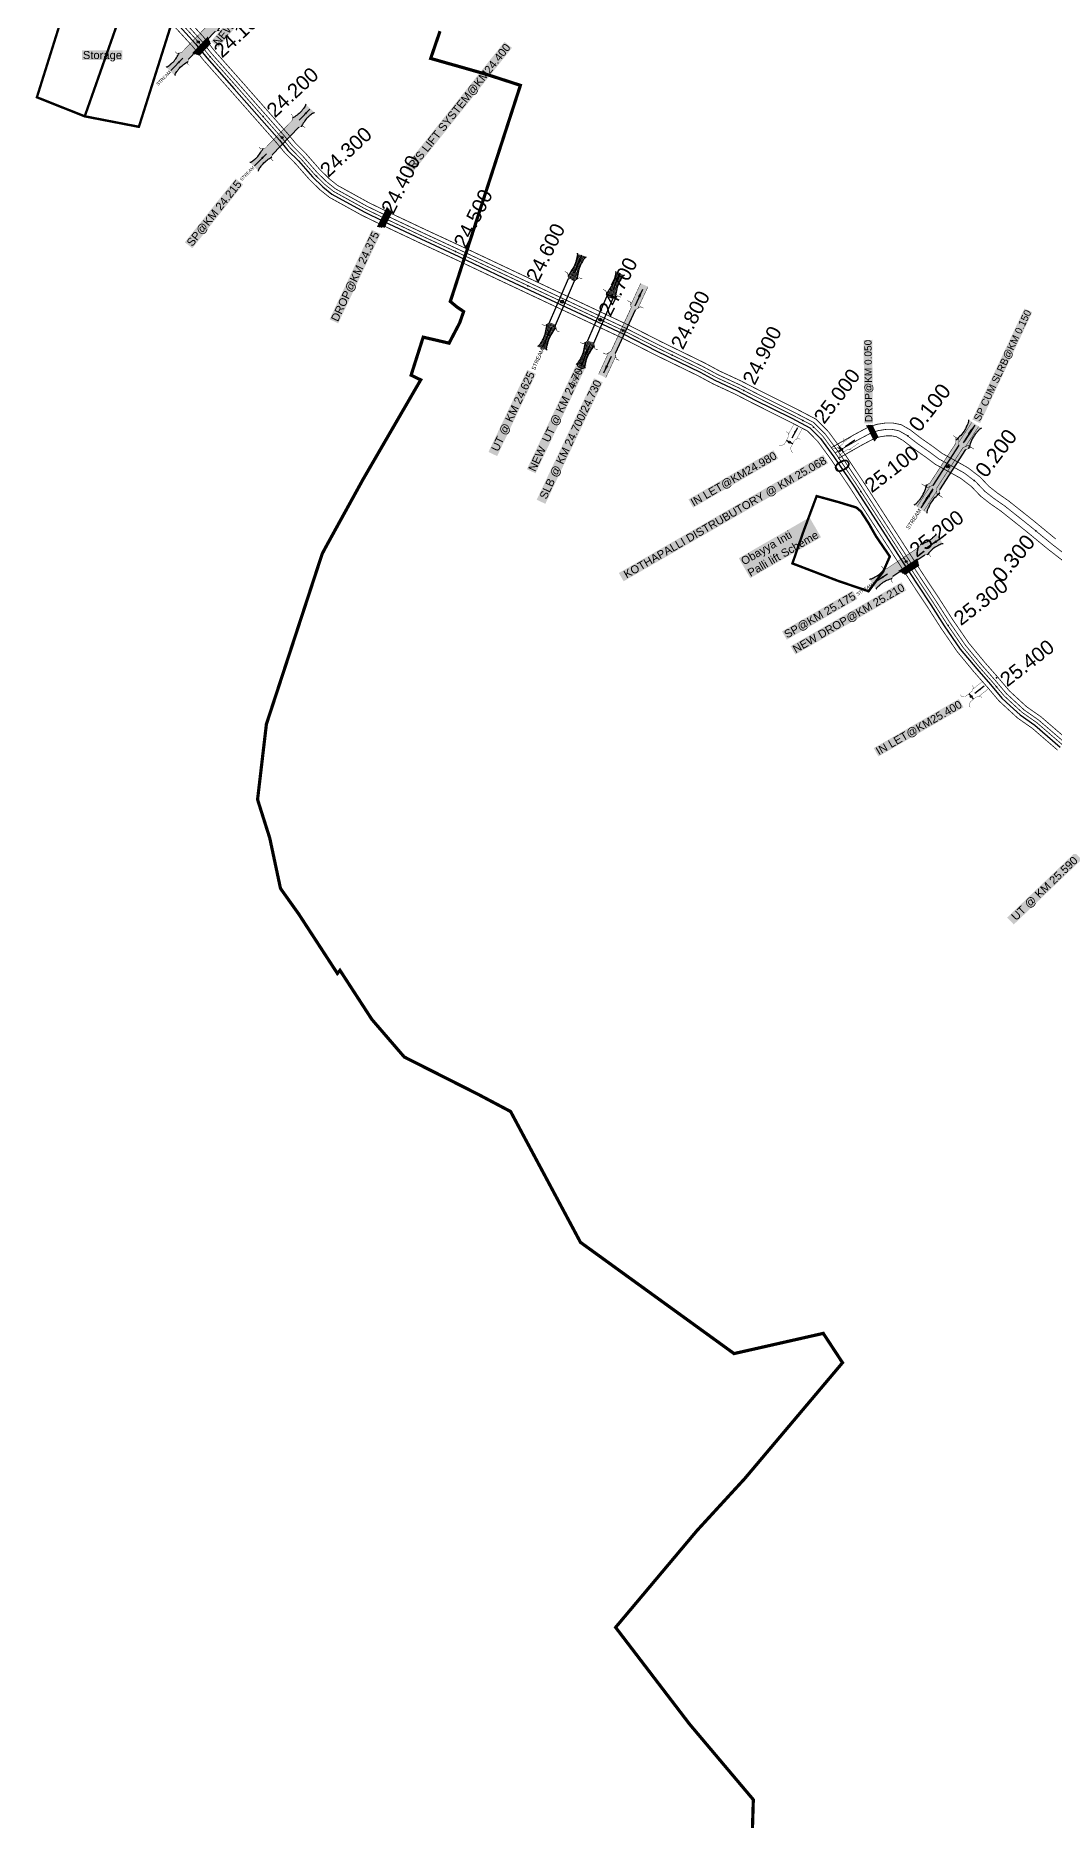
# Model space of a CAD drawing. Header units: inches. Extents: x 174104 to 230935, y 1583276 to 1631460.
# Drawn here: x 194920 to 196193, y 1604920 to 1607150 of the extents above; entities that cross this region are included whole.
import ezdxf
from ezdxf.enums import TextEntityAlignment as Align

# ---------------------------------------------------------------- set-up
doc = ezdxf.new("R2010")
doc.units = ezdxf.units.IN
doc.header["$LTSCALE"] = 15
doc.header["$MEASUREMENT"] = 0
doc.linetypes.add('ACAD_ISO02W100', pattern=[15, 12, -3])
doc.linetypes.add('HIDDEN2', pattern=[0.1875, 0.125, -0.0625])
for name, color, linetype in [('CANAL1', 7, 'Continuous'), ('CSMark', 72, 'Continuous'), ('STRUCTURE', 5, 'Continuous'), ('text2', 7, 'Continuous'), ('VILLAGE BOUNDRY', 5, 'Continuous')]:
    doc.layers.add(name, color=color, linetype=linetype)
doc.styles.get("Standard").update_dxf_attribs({"font": 'arial.ttf'})
doc.dimstyles.get("Standard").update_dxf_attribs({"dimtxt": 0.18, "dimasz": 0.18, "dimexe": 0.18, "dimexo": 0.0625, "dimgap": 0.09, "dimtad": 0, "dimtih": 1, "dimtoh": 1, "dimdec": 4, "dimzin": 0, "dimdsep": 46, "dimtxsty": 'Standard', "dimcen": 0.09, "dimadec": 0, "dimazin": 0, "dimtfac": 1, "dimtdec": 4, "dimtofl": 0, "dimtmove": 0, "dimatfit": 3, "dimfxl": 1, "dimtolj": 1, "dimtzin": 0, "dimarcsym": 0})

# ---------------------------------------------------------------- blocks, each defined once
blk = doc.blocks.new('DROP')
h = blk.add_hatch()
h.set_pattern_fill('ANSI31', color=1, scale=10, angle=45)
h.set_pattern_definition([(90, (-324.4107, -25.7687), (-1.25, 0), [])])
h.paths.add_polyline_path([(-9.9, -4.3), (-13.8, 4.1), (13.8, 4.1), (10.2, -4.3)])
at = {"layer": 'STRUCTURE', "color": 5, "const_width": 0.49}
blk.add_lwpolyline([(-9.9, -4.3), (-13.8, 4.1), (13.8, 4.1), (10.2, -4.3), (-9.9, -4.3)], dxfattribs=at)
at = {"layer": 'STRUCTURE', "color": 5}
blk.add_circle((0, 0), 1.33, dxfattribs=at)
blk = doc.blocks.new('SP')
at = {"layer": 'STRUCTURE'}
h = blk.add_hatch(dxfattribs=at)
h.set_pattern_fill('DASH', color=256, scale=8, style=0)
edge = h.paths.add_edge_path()
edge.add_spline(control_points=[(769825.7, 1706742.1), (769825.3, 1706741.8), (769823.8, 1706740.8), (769820.9, 1706740.3), (769817, 1706739.7), (769811.4, 1706738.9), (769804, 1706739.7), (769798.4, 1706741), (769795.6, 1706741.6)], knot_values=[0, 0, 0, 0, 1.613557, 5.24513, 8.624976, 13.470124, 22.190216, 30.746377, 30.746377, 30.746377, 30.746377], degree=3, periodic=0)
edge.add_line((769795.6, 1706741.6), (769792.6, 1706739.6))
edge.add_line((769792.6, 1706739.6), (769732.6, 1706739.6))
edge.add_line((769732.6, 1706739.6), (769729.6, 1706741.6))
edge.add_spline(control_points=[(769729.6, 1706741.6), (769726.9, 1706740.9), (769721.3, 1706739.5), (769713.9, 1706738.5), (769708.3, 1706739.1), (769704.4, 1706739.6), (769701.5, 1706740), (769700, 1706741), (769699.5, 1706741.3)], knot_values=[0, 0, 0, 0, 8.556161, 17.276253, 22.121402, 25.501247, 29.13282, 30.746377, 30.746377, 30.746377, 30.746377], degree=3, periodic=0)
edge.add_line((769699.5, 1706741.3), (769699.5, 1706722.1))
edge.add_spline(control_points=[(769699.5, 1706722.1), (769700, 1706722.4), (769701.4, 1706723.4), (769704.3, 1706724), (769708.2, 1706724.5), (769713.8, 1706725.3), (769721.2, 1706724.5), (769726.8, 1706723.3), (769729.6, 1706722.6)], knot_values=[0, 0, 0, 0, 1.613557, 5.24513, 8.624976, 13.470124, 22.190216, 30.746377, 30.746377, 30.746377, 30.746377], degree=3, periodic=0)
edge.add_line((769729.6, 1706722.6), (769732.6, 1706724.6))
edge.add_line((769732.6, 1706724.6), (769792.6, 1706724.6))
edge.add_line((769792.6, 1706724.6), (769795.6, 1706722.6))
edge.add_spline(control_points=[(769795.6, 1706722.6), (769798.4, 1706723.3), (769803.9, 1706724.8), (769811.3, 1706725.8), (769817, 1706725.1), (769820.9, 1706724.7), (769823.8, 1706724.2), (769825.2, 1706723.3), (769825.7, 1706723)], knot_values=[0, 0, 0, 0, 8.556161, 17.276253, 22.121402, 25.501247, 29.13282, 30.746377, 30.746377, 30.746377, 30.746377], degree=3, periodic=0)
edge.add_line((769825.7, 1706723), (769825.7, 1706742.1))
h.paths.add_polyline_path([(769764.2, 1706732.1, -1), (769761.1, 1706732.1, -1)], flags=0)
h.paths.add_polyline_path([(769761.1, 1706732.1, 1), (769764.2, 1706732.1, 1)], flags=16)
at = {"layer": 'STRUCTURE', "const_width": 0.628}
for points in [[(769726.6, 1706747.6), (769726.6, 1706743.6), (769732.6, 1706739.6), (769792.6, 1706739.6), (769798.6, 1706743.6), (769798.6, 1706747.6)], [(769726.6, 1706716.6), (769726.6, 1706720.6), (769732.6, 1706724.6), (769792.6, 1706724.6), (769798.6, 1706720.6), (769798.6, 1706716.6)]]:
    blk.add_lwpolyline(points, dxfattribs=at)
at = {"layer": 'STRUCTURE', "color": 3}
blk.add_lwpolyline([(769732.6, 1706724.6), (769792.6, 1706724.6)], dxfattribs=at)
blk.add_lwpolyline([(769732.6, 1706724.6), (769792.6, 1706724.6)], dxfattribs=at)
at = {"layer": 'STRUCTURE', "color": 0}
blk.add_circle((769762.6, 1706732.1), 1.55, dxfattribs=at)
at = {"layer": 'STRUCTURE'}
for points in [[(769699.5, 1706741.3), (769700.9, 1706740.5), (769704.4, 1706739.6), (769707.8, 1706739.2), (769712.6, 1706738.8), (769721.3, 1706739.7), (769729.6, 1706741.6)], [(769699.5, 1706722.1), (769700.9, 1706723), (769704.4, 1706724), (769707.7, 1706724.5), (769712.5, 1706725), (769721.2, 1706724.4), (769729.6, 1706722.6)], [(769825.7, 1706742.1), (769824.3, 1706741.3), (769820.8, 1706740.3), (769817.5, 1706739.8), (769812.7, 1706739.2), (769804, 1706739.9), (769795.6, 1706741.6)], [(769825.7, 1706723), (769824.3, 1706723.8), (769820.8, 1706724.7), (769817.4, 1706725.1), (769812.6, 1706725.5), (769803.9, 1706724.6), (769795.6, 1706722.6)]]:
    blk.add_spline(points, degree=3, dxfattribs=at)
at = {"layer": 'STRUCTURE', "color": 0}
blk.add_text('STREAM', height=5, dxfattribs=at).set_placement((769684.3, 1706732.1), align=Align.MIDDLE_CENTER)
for points in [[(769727.4, 1706732.1), (769700.8, 1706732.1)], [(769824.4, 1706732.1), (769800.5, 1706732.1)]]:
    blk.add_leader(points, dimstyle='Standard', override={"dimasz": 10, "dimgap": 0.09, "dimtad": 0}, dxfattribs=at)
blk = doc.blocks.new('UT')
at = {"layer": 'STRUCTURE'}
h = blk.add_hatch(dxfattribs=at)
h.set_pattern_fill('DASH', color=150, scale=8, angle=-39.6278, style=0)
h.set_pattern_definition([(320.372247933, (-4370.464, -6260.8811), (1.40800153113, 0.132407282), [1, -1])])
h.paths.add_polyline_path([(765163, 1700681.9), (765165.6, 1700680.6), (765167.2, 1700680.3), (765169.1, 1700680), (765172.4, 1700679.6), (765176.4, 1700679.3), (765179.5, 1700679.5), (765183.1, 1700679.9), (765187.7, 1700680.9), (765188.9, 1700681.2), (765193.1, 1700682.2), (765196.1, 1700680.2), (765196.1, 1700672.2), (765193.1, 1700670.2), (765190.5, 1700670.8), (765188.1, 1700671.3), (765185.5, 1700671.8), (765183.6, 1700672.1), (765181, 1700672.5), (765180.3, 1700672.5), (765178.5, 1700672.6), (765176.7, 1700672.6), (765174.6, 1700672.5), (765172.5, 1700672.3), (765170.4, 1700672), (765168.5, 1700671.7), (765166.1, 1700671.2), (765165, 1700670.8), (765163, 1700669.7)])
h.paths.add_polyline_path([(765259.1, 1700682.2), (765256.1, 1700680.2), (765256.1, 1700672.2), (765259.1, 1700670.2), (765261.9, 1700671), (765264.4, 1700671.6), (765266.4, 1700672), (765269.1, 1700672.5), (765272.7, 1700673), (765276.1, 1700673.1), (765278.6, 1700672.9), (765281.2, 1700672.7), (765283.9, 1700672.3), (765286.4, 1700671.9), (765288, 1700671.3), (765289.2, 1700670.6), (765289.1, 1700682.7), (765287.6, 1700681.8), (765285.7, 1700681.2), (765283, 1700680.7), (765281.2, 1700680.4), (765276.7, 1700679.9), (765272.7, 1700679.9), (765268.7, 1700680.3), (765264.8, 1700681), (765261.2, 1700681.7)])
at = {"layer": 'STRUCTURE', "color": 150, "const_width": 0.628}
for points in [[(765190.1, 1700688.2), (765190.1, 1700684.2), (765196.1, 1700680.2), (765256.1, 1700680.2), (765262.1, 1700684.2), (765262.1, 1700688.2)], [(765190.1, 1700664.2), (765190.1, 1700668.2), (765196.1, 1700672.2), (765256.1, 1700672.2), (765262.1, 1700668.2), (765262.1, 1700664.2)]]:
    blk.add_lwpolyline(points, dxfattribs=at)
at = {"layer": 'STRUCTURE', "color": 150}
for points in [[(765196.1, 1700680.2), (765256.1, 1700680.2)], [(765196.1, 1700672.2), (765256.1, 1700672.2)], [(765196.1, 1700672.2), (765256.1, 1700672.2)]]:
    blk.add_lwpolyline(points, dxfattribs=at)
at = {"layer": 'STRUCTURE', "color": 0}
blk.add_circle((765226.1, 1700676.2), 1.89, dxfattribs=at)
at = {"layer": 'STRUCTURE', "color": 150}
for points in [[(765163, 1700681.9), (765164.4, 1700681.1), (765167.9, 1700680.2), (765171.2, 1700679.8), (765176.1, 1700679.4), (765184.7, 1700680.3), (765193.1, 1700682.2)], [(765289.1, 1700682.7), (765287.8, 1700681.9), (765284.3, 1700680.9), (765280.9, 1700680.4), (765276.1, 1700679.8), (765267.4, 1700680.5), (765259.1, 1700682.2)], [(765163, 1700669.7), (765164.3, 1700670.6), (765167.8, 1700671.6), (765171.2, 1700672.1), (765176, 1700672.6), (765184.7, 1700672), (765193.1, 1700670.2)], [(765289.2, 1700670.6), (765287.8, 1700671.4), (765284.2, 1700672.3), (765280.9, 1700672.7), (765276.1, 1700673.1), (765267.4, 1700672.2), (765259.1, 1700670.2)]]:
    blk.add_spline(points, degree=3, dxfattribs=at)
at = {"layer": 'STRUCTURE', "color": 0}
blk.add_text('STREAM', height=5, dxfattribs=at).set_placement((765148.2, 1700675.8), align=Align.MIDDLE_CENTER)
for points in [[(765190.9, 1700676), (765164.2, 1700675.8)], [(765289.3, 1700676.7), (765265.4, 1700676.4)]]:
    blk.add_leader(points, dimstyle='Standard', override={"dimasz": 10, "dimgap": 0.09, "dimtad": 0}, dxfattribs=at)
blk = doc.blocks.new('OT')
at = {"layer": 'STRUCTURE', "color": 190}
for points, const_width in [([(769751.4, 1706595.8), (769729.4, 1706595.8)], 0.5), ([(769775.2, 1706601.8), (769775.2, 1706597.8), (769769.2, 1706593.8), (769761.8, 1706593.8), (769754.4, 1706593.8), (769748.4, 1706597.8), (769748.4, 1706601.8)], 0.5), ([(769748.4, 1706573), (769748.4, 1706577), (769754.4, 1706581), (769761.8, 1706581), (769761.8, 1706581), (769761.8, 1706581), (769769.2, 1706581), (769775.2, 1706577), (769775.2, 1706573)], 0.5), ([(769761.8, 1706593.8), (769761.8, 1706581)], 2.5), ([(769751.4, 1706579), (769729.4, 1706579)], 0.5)]:
    blk.add_lwpolyline(points, dxfattribs=dict(at, const_width=const_width))
at = {"layer": 'STRUCTURE', "color": 0}
blk.add_circle((769761.8, 1706587.4), 1.87, dxfattribs=at)
blk.add_leader([(769732.6, 1706587.4), (769753.8, 1706587.4)], dimstyle='Standard', override={"dimasz": 10, "dimgap": 0.09, "dimtad": 0}, dxfattribs=at)
blk = doc.blocks.new('SLB')
at = {"layer": 'STRUCTURE'}
h = blk.add_hatch(dxfattribs=at)
h.set_pattern_fill('DOTS', color=6, scale=20, angle=320.3722, style=0)
h.set_pattern_definition([(320.372247934, (-159.4327, -72.9564), (1.2786241598, 0.5641323054), [0, -1.25])])
h.paths.add_polyline_path([(769699.5, 1706871.1), (769699.5, 1706861.1), (769729.1, 1706861.1), (769732.1, 1706863.1), (769792.1, 1706863.1), (769795.1, 1706861.1), (769824.7, 1706861.1), (769824.7, 1706871.1), (769795.1, 1706871.1), (769792.1, 1706869.1), (769732.1, 1706869.1), (769729.1, 1706871.1)])
at = {"layer": 'STRUCTURE', "color": 6, "const_width": 0.628}
for points in [[(769726.1, 1706877.1), (769726.1, 1706873.1), (769732.1, 1706869.1), (769792.1, 1706869.1), (769798.1, 1706873.1), (769798.1, 1706877.1)], [(769726.1, 1706855.1), (769726.1, 1706859.1), (769732.1, 1706863.1), (769792.1, 1706863.1), (769798.1, 1706859.1), (769798.1, 1706855.1)]]:
    blk.add_lwpolyline(points, dxfattribs=at)
at = {"layer": 'STRUCTURE', "color": 6, "linetype": 'ACAD_ISO02W100', "ltscale": 0.5, "const_width": 0.5}
for points in [[(769699.5, 1706871.1), (769729.1, 1706871.1)], [(769699.5, 1706861.1), (769729.1, 1706861.1)], [(769795.1, 1706871.1), (769824.7, 1706871.1)], [(769795.1, 1706861.1), (769824.7, 1706861.1)]]:
    blk.add_lwpolyline(points, dxfattribs=at)
at = {"layer": 'STRUCTURE', "color": 6}
blk.add_lwpolyline([(769732.1, 1706863.1), (769792.1, 1706863.1)], dxfattribs=at)
blk.add_lwpolyline([(769732.1, 1706863.1), (769792.1, 1706863.1)], dxfattribs=at)
at = {"layer": 'STRUCTURE', "color": 0}
blk.add_circle((769762.1, 1706866.1), 1.24, dxfattribs=at)
for points in [[(769703.8, 1706866), (769726.7, 1706866)], [(769818.6, 1706865.8), (769795.7, 1706865.8)]]:
    blk.add_leader(points, dimstyle='Standard', override={"dimasz": 10, "dimgap": 0.09, "dimtad": 0}, dxfattribs=at)

msp = doc.modelspace()

# ---------------------------------------------------------------- linework, layer by layer
at = {"color": 5, "const_width": 3}
for points in [[(194921.48445, 1607073.37528), (194978.54144, 1607255.35612), (195038.26074, 1607211.53427), (194981.29557, 1607049.5899), (194921.48445, 1607073.37528)], [(194981.29557, 1607049.5899), (195048.96202, 1607036.47259), (195088.359, 1607161.14151), (195038.26074, 1607211.53427)]]:
    msp.add_lwpolyline(points, dxfattribs=at)
at = {"color": 5, "const_width": 3, "elevation": 244.332}
msp.add_lwpolyline([(195896.035, 1606575.024), (195922.881, 1606567.662), (195945.768, 1606560.725), (195951.412, 1606555.843), (195961.349, 1606540.452), (195970.121, 1606524.95), (195987.515, 1606499.532), (195979.102, 1606480.556), (195960.903, 1606456.107), (195922.695, 1606469.1), (195865.74, 1606490.893), (195879.333, 1606530.221), (195896.035, 1606575.024)], dxfattribs=at)
at = {"layer": 'CANAL1', "color": 200, "const_width": 1}
for points in [[(195084.03463, 1607172.0372), (195116.03589, 1607137.07398), (195129.92911, 1607119.62322), (195164.3485, 1607080.79156), (195220.98725, 1607016.57143), (195231.61199, 1607003.65972), (195244.70059, 1606990.50159), (195262.14684, 1606970.63005), (195275.3552, 1606957.74973), (195287.23106, 1606948.24535), (195328.07524, 1606925.68384), (195352.09472, 1606914.06982), (195399.1083, 1606891.85784), (195446.91168, 1606869.68713), (195502.47331, 1606843.42617), (195651.84504, 1606773.10379), (195693.86312, 1606751.70378), (195748.0376, 1606725.25342), (195766.50794, 1606715.29024), (195794.03662, 1606702.50015), (195817.0891, 1606690.62574), (195838.32536, 1606679.96351), (195862.79249, 1606667.74491), (195884.52436, 1606656.43294), (195897.19648, 1606643.6469), (195913.60197, 1606621.36519), (195938.13774, 1606584.79756), (196001.61938, 1606486.52776), (196017.42089, 1606462.2458), (196034.49721, 1606436.56438), (196051.37941, 1606410.21476), (196071.56908, 1606380.86338), (196092.25371, 1606355.78134), (196109.49802, 1606336.17733), (196123.78417, 1606319.25581), (196134.39639, 1606309.4463), (196147.22737, 1606297.66116), (196165.57813, 1606284.83736), (196197.13132, 1606257.58051)], [(195096.99537, 1607184.5368), (195129.73211, 1607148.77002), (195143.71489, 1607131.20678), (195177.8335, 1607092.71444), (195234.69075, 1607028.24657), (195244.97201, 1607015.75228), (195257.85741, 1607002.79841), (195275.21316, 1606983.02995), (195287.2908, 1606971.25227), (195297.27894, 1606963.25865), (195336.35076, 1606941.67616), (195359.85728, 1606930.31018), (195406.7397, 1606908.16016), (195454.54432, 1606885.98887), (195510.15269, 1606859.70583), (195659.76496, 1606789.27021), (195701.89688, 1606767.81222), (195756.2624, 1606741.26858), (195774.58006, 1606731.38776), (195801.95338, 1606718.66985), (195825.2489, 1606706.67026), (195846.38464, 1606696.05849), (195870.96951, 1606683.78109), (195895.32964, 1606671.10106), (195910.90952, 1606655.3811), (195928.33003, 1606631.72081), (195953.17226, 1606594.69644), (196016.72262, 1606496.32024), (196032.45911, 1606472.1382), (196049.57079, 1606446.40362), (196066.37659, 1606420.17324), (196085.95492, 1606391.71062), (196105.95829, 1606367.45466), (196123.13398, 1606347.92867), (196136.81983, 1606331.71819), (196146.59361, 1606322.6837), (196158.52063, 1606311.72884), (196176.64587, 1606299.06264), (196208.59068, 1606271.46749)], [(195914.93684, 1606635.80219), (195943.8229, 1606652.24816), (195961.50088, 1606661.64985), (195971.53123, 1606664.73531), (195982.35312, 1606666.37996), (195991.16953, 1606666.40978), (196001.71921, 1606664.21891), (196012.91032, 1606657.85712), (196026.36524, 1606647.44354), (196041.4529, 1606636.87909), (196053.13804, 1606628.16886), (196066.48789, 1606620.86279), (196084.7159, 1606610.6889), (196100.1011, 1606599.0489), (196111.64773, 1606586.88615), (196122.55531, 1606578.38579), (196135.63109, 1606569.28467), (196166.66916, 1606544.61029), (196194.85594, 1606521.41591)], [(195922.85316, 1606621.89781), (195951.5391, 1606638.22984), (195967.66512, 1606646.80615), (195975.10477, 1606649.09469), (195983.58888, 1606650.38404), (195989.55247, 1606650.40422), (195996.00079, 1606649.06509), (196004.01568, 1606644.50888), (196016.87476, 1606634.55646), (196032.0811, 1606623.90891), (196044.47396, 1606614.67114), (196058.74811, 1606606.85921), (196075.9481, 1606597.2591), (196089.4009, 1606587.0811), (196100.86827, 1606575.00185), (196113.06069, 1606565.50021), (196126.07291, 1606556.44333), (196156.60684, 1606532.16971), (196184.86806, 1606508.91409), (196212.87627, 1606487.19386)]]:
    msp.add_lwpolyline(points, dxfattribs=at)
at = {"layer": 'CANAL1', "color": 5}
msp.add_lwpolyline([(195087.63484, 1607175.50931), (195119.84039, 1607140.32288), (195133.75849, 1607122.84088), (195168.09433, 1607084.10347), (195224.79378, 1607019.81453), (195235.32311, 1607007.01877), (195248.35526, 1606993.91737), (195265.77637, 1606974.07446), (195278.67064, 1606961.50043), (195290.02214, 1606952.41571), (195330.37399, 1606930.12615), (195354.25099, 1606918.58103), (195401.22813, 1606896.38626), (195449.03186, 1606874.21539), (195504.60647, 1606847.9483), (195654.04502, 1606777.59446), (195696.09472, 1606756.17835), (195750.32227, 1606729.70208), (195768.75019, 1606719.76177), (195796.23572, 1606706.99173), (195819.35571, 1606695.08255), (195840.56405, 1606684.43434), (195865.06388, 1606672.1994), (195887.52583, 1606660.50742), (195901.00566, 1606646.9064), (195917.6931, 1606624.24175), (195942.314, 1606587.54725), (196005.81472, 1606489.24789), (196021.59817, 1606464.99369), (196038.68432, 1606439.2975), (196055.54529, 1606412.981), (196075.56515, 1606383.8765), (196096.06054, 1606359.02393), (196113.28579, 1606339.44159), (196127.40519, 1606322.71758), (196137.78451, 1606313.12336), (196150.36439, 1606301.56885), (196168.6525, 1606288.78883), (196200.31448, 1606261.438)], dxfattribs=at)
at = {"layer": 'CANAL1', "color": 1, "linetype": 'HIDDEN2', "ltscale": 4, "const_width": 1}
for points in [[(195090.515, 1607178.287), (195122.884, 1607142.922), (195136.822, 1607125.415), (195171.091, 1607086.753), (195227.839, 1607022.409), (195238.292, 1607009.706), (195251.279, 1606996.65), (195268.68, 1606976.83), (195281.323, 1606964.501), (195292.255, 1606955.752), (195332.213, 1606933.68), (195355.976, 1606922.19), (195402.924, 1606900.009), (195450.728, 1606877.838), (195506.313, 1606851.566), (195655.805, 1606781.187), (195697.88, 1606759.758), (195752.15, 1606733.261), (195770.544, 1606723.339), (195797.995, 1606710.585), (195821.169, 1606698.648), (195842.355, 1606688.011), (195866.881, 1606675.763), (195889.927, 1606663.767), (195892.31094, 1606661.36163), (195904.053, 1606649.514), (195920.966, 1606626.543), (195945.655, 1606589.747), (196009.171, 1606491.424), (196024.94, 1606467.192), (196042.034, 1606441.484), (196058.878, 1606415.194), (196078.762, 1606386.287), (196099.106, 1606361.618), (196116.316, 1606342.053), (196120.78829, 1606336.75571), (196130.302, 1606325.487), (196140.495, 1606316.065), (196152.874, 1606304.695), (196171.112, 1606291.95), (196202.861, 1606264.524)], [(195918.895, 1606628.85), (195947.681, 1606645.239), (195964.583, 1606654.228), (195973.318, 1606656.915), (195982.971, 1606658.382), (195990.361, 1606658.407), (195998.86, 1606656.642), (196008.463, 1606651.183), (196021.62, 1606641), (196036.767, 1606630.394), (196048.806, 1606621.42), (196062.618, 1606613.861), (196080.332, 1606603.974), (196094.751, 1606593.065), (196106.258, 1606580.944), (196117.808, 1606571.943), (196130.852, 1606562.864), (196161.638, 1606538.39), (196189.862, 1606515.165), (196217.848, 1606493.462)]]:
    msp.add_lwpolyline(points, dxfattribs=at)
at = {"layer": 'CANAL1', "color": 5, "const_width": 1}
msp.add_lwpolyline([(195093.39516, 1607181.06469), (195125.92761, 1607145.52112), (195139.88551, 1607127.98912), (195174.08767, 1607089.40253), (195230.88422, 1607025.00347), (195241.26089, 1607012.39323), (195254.20274, 1606999.38263), (195271.58363, 1606979.58554), (195283.97536, 1606967.50157), (195294.48786, 1606959.08829), (195334.05201, 1606937.23385), (195357.70101, 1606925.79897), (195404.61987, 1606903.63174), (195452.42414, 1606881.46061), (195508.01953, 1606855.1837), (195657.56498, 1606784.77954), (195699.66528, 1606763.33765), (195753.97773, 1606736.81992), (195772.33781, 1606726.91623), (195799.75428, 1606714.17827), (195822.98229, 1606702.21345), (195844.14595, 1606691.58766), (195868.69812, 1606679.3266), (195892.32817, 1606667.02658), (195907.10034, 1606652.1216), (195924.2389, 1606628.84425), (195948.996, 1606591.94675), (196012.52728, 1606493.60011), (196028.28183, 1606469.39031), (196045.38368, 1606443.6705), (196062.21071, 1606417.407), (196081.95885, 1606388.6975), (196102.15146, 1606364.21207), (196119.34621, 1606344.66441), (196133.19881, 1606328.25642), (196143.20549, 1606319.00664), (196155.38361, 1606307.82115), (196173.5715, 1606295.11117), (196205.40752, 1606267.61)], dxfattribs=at)
at = {"layer": 'text2', "color": 2, "linetype": 'Continuous'}
for p in [(195138.20066, 1607123.85961), (195204.24533, 1607049.1608), (195228, 1607023, 120), (195270.9271, 1606974.63871), (195382, 1606970, 119), (195354.16383, 1606923.06623), (195356.56864, 1606921.90344), (195444.76343, 1606880.60431), (195535.21462, 1606837.95947), (195577.78309, 1606817.91876), (195625.69641, 1606795.36176), (195625.69641, 1606795.36176), (195654.36688, 1606781.92889, 113), (195715.41508, 1606751.19661), (195805.08514, 1606706.93285), (195878.64751, 1606669.63825), (195892.31094, 1606661.36163), (195924, 1606635, 109), (196007.94654, 1606493.31947), (196012.76789, 1606485.8967), (196121, 1606348, 106), (196120.78829, 1606336.75571)]:
    msp.add_point(p, dxfattribs=at)
at = {"layer": 'text2', "color": 3}
for p in [(195967, 1606653, 64), (196009.81726, 1606650.13486), (195925, 1606631, 63), (196060, 1606612, 65), (196092.72233, 1606594.59983), (196170.03811, 1606531.47771)]:
    msp.add_point(p, dxfattribs=at)
at = {"layer": 'text2', "color": 3, "linetype": 'Continuous'}
for p in [(195951.34295, 1606580.94203), (196005.60497, 1606496.94422), (196060.25033, 1606413.19893)]:
    msp.add_point(p, dxfattribs=at)
at = {"layer": 'VILLAGE BOUNDRY', "linetype": 'HIDDEN2', "ltscale": 20, "const_width": 4}
msp.add_lwpolyline([(195425.31738, 1607155.98352), (195413.65361, 1607121.92763), (195482.54021, 1607102.3291), (195525.79997, 1607088.31207), (195439.4246, 1606821.94984), (195438.12168, 1606818.26364), (195446.66271, 1606811.1703), (195454.85992, 1606805.6464), (195449.86162, 1606791.40094), (195436.64365, 1606766.13831), (195406.37688, 1606773.14292), (195404.29831, 1606773.62391), (195389.16762, 1606726.12463), (195401.1789, 1606720.25305), (195329.08238, 1606595.89581), (195283.01301, 1606512.19795), (195278.118, 1606503.0548), (195208.34058, 1606290.05592), (195197.29406, 1606195.81382), (195212.54469, 1606147.58972), (195225.93314, 1606084.76595), (195248.71288, 1606052.78487), (195297.03197, 1605978.54491), (195300.30655, 1605982.41305), (195340.12575, 1605921.09759), (195380.60892, 1605874.12776), (195472.84476, 1605827.53655), (195513.54135, 1605805.98458), (195600.87915, 1605642.50476), (195792.78965, 1605503.49622), (195904.32846, 1605528.75176), (195928.37202, 1605492.09801), (195806.14972, 1605347.25302), (195746.68047, 1605282.54746), (195644.77159, 1605161.34916), (195737.24729, 1605040.40034), (195816.90058, 1604946.04674), (195815.10316, 1604887.59669)], dxfattribs=at)

# ---------------------------------------------------------------- block references
for p, rotation in [((195128.46362, 1607135.91365), 46.92928242380425), ((195356.56864, 1606921.90344), 63.4965165378041), ((196012.76789, 1606485.8967), 33.3516954993171)]:
    msp.add_blockref('DROP', p, dxfattribs=dict(rotation=rotation))
at = {"layer": 'STRUCTURE', "color": 0}
for name, p, xscale, yscale, zscale, rotation in [('SP', (752590.51226, 216915.72921), 0.7999999999999999, 0.7999999999999999, 0.7999999999999999, 46.12641243428613), ('SP', (743785.43994, 213256.54942, 120), 0.7999999999999998, 0.7999999999999998, 0.7999999999999998, 45.75967713441996), ('OT', (-600197.93005, 2647663.82322), 0.7, 0.7, 0.7, 241.6827461963043), ('OT', (-38480.16279, 2896009.46586), 0.7, 0.7, 0.7, 214.5816886665123), ('SP', (443168.73077, 129194.52424), 0.7999999999999997, 0.7999999999999997, 0.7999999999999997, 33.77406497057754), ('OT', (-129296.0217, 2875797.60085, 106), 0.7, 0.7, 0.7, 218.6541969171981)]:
    msp.add_blockref(name, p, dxfattribs=dict(at, xscale=xscale, yscale=yscale, zscale=zscale, rotation=rotation))
for name, p, rotation in [('UT', (1455918.71078, 232259.34121), 66.74344910402986), ('UT', (1455966.6241, 232236.7842), 66.74344910402986), ('SLB', (1420440.1371, 190510.31294, 113), 65.12752555032723), ('SP', (1207641.14231, 31120.76566, 65), 56.97955594214249), ('SLB', (-816042.36822, 3181913.33157, 65), 236.994417558505)]:
    msp.add_blockref(name, p, dxfattribs=dict(at, rotation=rotation))
at = {"layer": 'text2', "color": 2, "linetype": 'Continuous', "xscale": 0.8, "yscale": 0.8, "zscale": 0.8, "rotation": 116.2259986621182}
msp.add_blockref('DROP', (195966.31318, 1606654.92991, 64), dxfattribs=at)

# ---------------------------------------------------------------- texts
at = {"layer": 'CSMark', "color": 1}
for s, height, rotation, p in [('24.100', 18, 43.021517, (195146.80685, 1607128.19697)), ('24.200', 18, 43.021517, (195212.85153, 1607053.49815)), ('24.300', 18, 43.021517, (195279.5333, 1606978.97606)), ('24.400', 18, 63.39972304, (195358.89343, 1606930.18375)), ('24.500', 18, 63.39972304, (195449.49303, 1606887.72183)), ('24.600', 18, 63.39972304, (195539.94422, 1606845.077)), ('24.700', 18, 63.39972304, (195630.42601, 1606802.47928)), ('24.800', 18, 63.39972304, (195720.87855, 1606760.84842)), ('24.900', 18, 63.39972304, (195810.54861, 1606716.58466)), ('25.000', 18, 53.0654417, (195898.23871, 1606669.36563)), ('25.100', 18, 37.8023231, (195959.33084, 1606585.30845)), ('0', 19, 299.6545579, (195924.33747, 1606619.29073)), ('25.200', 18, 37.8023231, (196015.5156, 1606504.7802)), ('25.300', 18, 37.8023231, (196070.78938, 1606419.38773)), ('25.400', 18, 37.8023231, (196128.61404, 1606342.91689))]:
    msp.add_text(s, height=height, rotation=rotation, dxfattribs=at).set_placement(p, align=Align.MIDDLE_LEFT)
for s, rotation, p in [('0.100', 52.26153937, (196057.58781, 1606712.02701)), ('0.200', 52.88990014, (196140.18492, 1606655.20864)), ('0.300', 50.54967702, (196163.04861, 1606522.98377))]:
    msp.add_text(s, height=19, rotation=rotation, dxfattribs=at).set_placement(p, align=Align.MIDDLE_RIGHT)
at = {"layer": 'STRUCTURE', "color": 5, "attachment_point": 1, "bg_fill": 1, "box_fill_scale": 1.1, "bg_fill_color": 7, "bg_fill_true_color": 16777215, "bg_fill_transparency": 0}
for s, insert, char_height, width, rotation in [('NEW DROP@KM 24.085', (195140.66231, 1607143.43602), 10, 158.046794, 50.18049148), (' R/S LIFT SYSTEM@KM24.400 ', (195382.30502, 1606986.16652), 10, 198.3878581, 51.41435513), ('SP@KM 24.215 ', (195107.76605, 1606892.34277), 10, 99.8476126, 51.41435513), ('DROP@KM 24.375', (195288.57179, 1606796.46713), 10, 121.6484311, 64.71119064), ('\\pi0.3274;SP CUM SLRB@KM 0.150', (196091.75566, 1606671.26396), 9, 151.3035061, 64.8000046), ('\\pi0.57911;DROP@KM 0.050', (195956.61, 1606666.80668), 9, 102.4910914, 90.55777618), (' UT @ KM 24.625', (195487.21201, 1606630.60831), 10, 111.5529332, 64.71119064), ('NEW  UT @ KM 24.700', (195535.2307, 1606609.11063), 10, 147.9171896, 64.71119064), (' SLB @ KM 24.700/24.730', (195547.47138, 1606570.9448), 10, 165.8366985, 64.71119064), ('{\\C1; KOTHAPALLI DISTRUBUTORY @ KM 25.068}', (195650.18268, 1606478.58493), 10, 293.1491132, 29.98433852), ('IN LET@KM24.980', (195737.21158, 1606570.62916), 10, 120.7684857, 29.98433852), ('Obayya Inti Palli lift Scheme ', (195800.08762, 1606497.00937), 10, 100.0931787, 29.98433852), ('SP@KM 25.175', (195854.11444, 1606405.56922), 10, 99.9226467, 29.98433852), ('NEW DROP@KM 25.210', (195864.8611, 1606387.11147), 10, 158.0126876, 29.98433852), ('IN LET@KM25.400', (195968.71746, 1606259.74043), 10, 120.7684857, 29.98433852), (' UT @ KM 25.590 ', (196135.5205, 1606048.36436), 10, 115.3455662, 43.72516291)]:
    msp.add_mtext(s, dxfattribs=dict(at, insert=insert, char_height=char_height, width=width, rotation=rotation))
at = {"layer": 'STRUCTURE', "color": 5, "insert": (194978.97447, 1607131.1674), "char_height": 10, "width": 48.4492497, "attachment_point": 1, "bg_fill": 1, "box_fill_scale": 1.1, "bg_fill_color": 7, "bg_fill_true_color": 16777215, "bg_fill_transparency": 0}
msp.add_mtext('Storage', dxfattribs=at)

doc.saveas('drawing.dxf')
